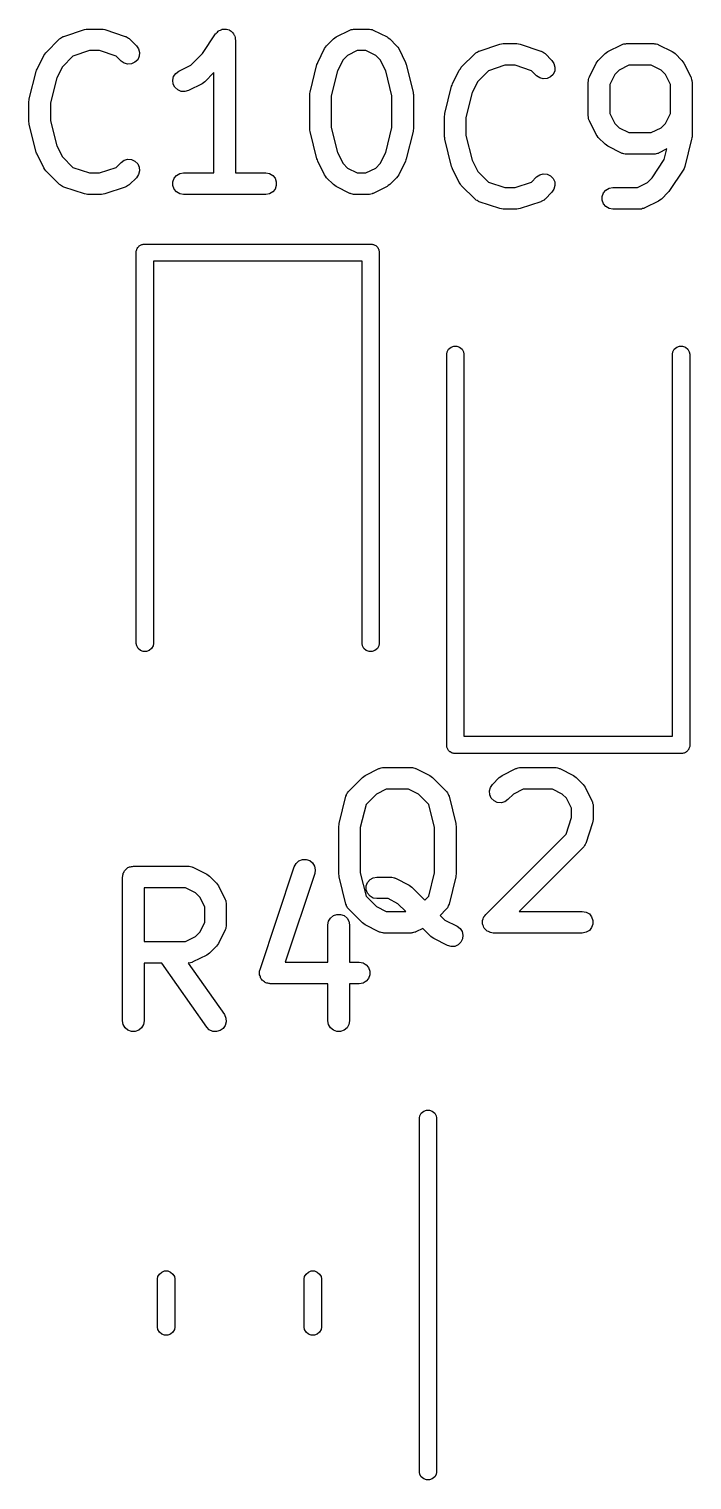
# Model space of a CAD drawing. Extents: x 10 to 287, y -200 to -10.
# Drawn here: x 124.01 to 128.62, y -119.97 to -109.89 of the extents above; entities that cross this region are included whole.
import ezdxf

# ---------------------------------------------------------------- set-up
doc = ezdxf.new("R2010")
doc.units = 0
doc.header["$MEASUREMENT"] = 0
doc.layers.add('BLACK', color=7, linetype='CONTINUOUS')

msp = doc.modelspace()

# ---------------------------------------------------------------- linework, layer by layer
at = {"layer": 'BLACK', "linetype": 'CONTINUOUS'}
for p, q in [((124.129, -110.058), (124.225, -109.962)), ((124.225, -109.962), (124.228, -109.96)), ((124.228, -109.96), (124.231, -109.957)), ((124.231, -109.957), (124.239, -109.952)), ((124.239, -109.952), (124.246, -109.947)), ((124.246, -109.947), (124.25, -109.946)), ((124.25, -109.946), (124.254, -109.944)), ((124.254, -109.944), (124.397, -109.897)), ((124.397, -109.897), (124.409, -109.895)), ((124.409, -109.895), (124.42, -109.893)), ((124.42, -109.893), (124.516, -109.893)), ((124.516, -109.893), (124.528, -109.895)), ((124.528, -109.895), (124.539, -109.897)), ((124.539, -109.897), (124.682, -109.944)), ((124.682, -109.944), (124.686, -109.946)), ((124.686, -109.946), (124.69, -109.947)), ((124.69, -109.947), (124.697, -109.952)), ((124.697, -109.952), (124.705, -109.957)), ((124.705, -109.957), (124.708, -109.96)), ((124.708, -109.96), (124.712, -109.962)), ((124.712, -109.962), (124.759, -110.01)), ((125.219, -110.063), (125.31, -109.926)), ((125.31, -109.926), (125.313, -109.923)), ((125.313, -109.923), (125.315, -109.92)), ((125.315, -109.92), (125.322, -109.914)), ((125.322, -109.914), (125.328, -109.907)), ((125.328, -109.907), (125.332, -109.905)), ((125.332, -109.905), (125.335, -109.903)), ((125.335, -109.903), (125.344, -109.9)), ((125.344, -109.9), (125.352, -109.896)), ((125.352, -109.896), (125.356, -109.895)), ((125.356, -109.895), (125.36, -109.894)), ((125.36, -109.894), (125.369, -109.894)), ((125.369, -109.894), (125.378, -109.893)), ((125.378, -109.893), (125.382, -109.894)), ((125.382, -109.894), (125.386, -109.894)), ((125.386, -109.894), (125.394, -109.897)), ((125.394, -109.897), (125.403, -109.899)), ((125.403, -109.899), (125.406, -109.901)), ((125.406, -109.901), (125.41, -109.903)), ((125.41, -109.903), (125.417, -109.909)), ((125.417, -109.909), (125.425, -109.914)), ((125.425, -109.914), (125.427, -109.917)), ((125.427, -109.917), (125.43, -109.92)), ((125.43, -109.92), (125.435, -109.927)), ((125.435, -109.927), (125.44, -109.935)), ((125.44, -109.935), (125.441, -109.939)), ((125.441, -109.939), (125.443, -109.942)), ((125.443, -109.942), (125.445, -109.951)), ((125.445, -109.951), (125.447, -109.96)), ((125.447, -109.96), (125.447, -109.964)), ((125.447, -109.964), (125.448, -109.968)), ((125.448, -109.968), (125.448, -110.893)), ((126.082, -110.01), (126.129, -109.962)), ((126.129, -109.962), (126.139, -109.955)), ((126.139, -109.955), (126.149, -109.948)), ((126.149, -109.948), (126.244, -109.901)), ((126.244, -109.901), (126.248, -109.899)), ((126.248, -109.899), (126.252, -109.897)), ((126.252, -109.897), (126.261, -109.896)), ((126.261, -109.896), (126.269, -109.893)), ((126.269, -109.893), (126.273, -109.894)), ((126.273, -109.894), (126.278, -109.893)), ((126.278, -109.893), (126.373, -109.893)), ((126.373, -109.893), (126.377, -109.894)), ((126.377, -109.894), (126.381, -109.893)), ((126.381, -109.893), (126.39, -109.896)), ((126.39, -109.896), (126.398, -109.897)), ((126.398, -109.897), (126.402, -109.899)), ((126.402, -109.899), (126.406, -109.901)), ((126.406, -109.901), (126.502, -109.948)), ((126.502, -109.948), (126.511, -109.955)), ((126.511, -109.955), (126.521, -109.962)), ((126.521, -109.962), (126.569, -110.01)), ((124.068, -110.172), (124.115, -110.077)), ((124.115, -110.077), (124.122, -110.067)), ((124.122, -110.067), (124.129, -110.058)), ((124.318, -110.081), (124.244, -110.155)), ((124.433, -110.043), (124.318, -110.081)), ((124.503, -110.043), (124.433, -110.043)), ((124.618, -110.081), (124.503, -110.043)), ((124.653, -110.116), (124.618, -110.081)), ((124.759, -110.01), (124.774, -110.031)), ((124.779, -110.082), (124.768, -110.106)), ((124.774, -110.031), (124.781, -110.056)), ((124.781, -110.056), (124.779, -110.082)), ((125.138, -110.144), (125.219, -110.063)), ((126.02, -110.125), (126.068, -110.029)), ((126.068, -110.029), (126.075, -110.02)), ((126.075, -110.02), (126.082, -110.01)), ((126.227, -110.077), (126.196, -110.107)), ((126.295, -110.043), (126.227, -110.077)), ((126.355, -110.043), (126.295, -110.043)), ((126.424, -110.077), (126.355, -110.043)), ((126.454, -110.107), (126.424, -110.077)), ((126.569, -110.01), (126.576, -110.02)), ((126.576, -110.02), (126.583, -110.029)), ((126.583, -110.029), (126.63, -110.125)), ((127.018, -110.159), (127.114, -110.064)), ((127.114, -110.064), (127.117, -110.061)), ((127.117, -110.061), (127.12, -110.058)), ((127.12, -110.058), (127.128, -110.054)), ((127.128, -110.054), (127.135, -110.049)), ((127.135, -110.049), (127.139, -110.048)), ((127.139, -110.048), (127.143, -110.046)), ((127.143, -110.046), (127.286, -109.998)), ((127.286, -109.998), (127.298, -109.996)), ((127.298, -109.996), (127.31, -109.994)), ((127.31, -109.994), (127.405, -109.994)), ((127.405, -109.994), (127.417, -109.996)), ((127.417, -109.996), (127.429, -109.998)), ((127.429, -109.998), (127.571, -110.046)), ((127.571, -110.046), (127.575, -110.048)), ((127.575, -110.048), (127.579, -110.049)), ((127.579, -110.049), (127.587, -110.054)), ((127.587, -110.054), (127.594, -110.058)), ((127.594, -110.058), (127.597, -110.061)), ((127.597, -110.061), (127.601, -110.064)), ((127.601, -110.064), (127.648, -110.112)), ((127.971, -110.112), (128.018, -110.064)), ((128.018, -110.064), (128.028, -110.057)), ((128.028, -110.057), (128.038, -110.05)), ((128.038, -110.05), (128.133, -110.002)), ((128.133, -110.002), (128.137, -110.001)), ((128.137, -110.001), (128.141, -109.999)), ((128.141, -109.999), (128.15, -109.997)), ((128.15, -109.997), (128.158, -109.995)), ((128.158, -109.995), (128.163, -109.995)), ((128.163, -109.995), (128.167, -109.994)), ((128.167, -109.994), (128.357, -109.994)), ((128.357, -109.994), (128.361, -109.995)), ((128.361, -109.995), (128.366, -109.995)), ((128.366, -109.995), (128.374, -109.997)), ((128.374, -109.997), (128.383, -109.999)), ((128.383, -109.999), (128.387, -110.001)), ((128.387, -110.001), (128.391, -110.002)), ((128.391, -110.002), (128.486, -110.05)), ((128.486, -110.05), (128.496, -110.057)), ((128.496, -110.057), (128.506, -110.064)), ((128.506, -110.064), (128.553, -110.112)), ((124.062, -110.188), (124.065, -110.18)), ((124.065, -110.18), (124.068, -110.172)), ((124.244, -110.155), (124.205, -110.232)), ((124.674, -110.131), (124.653, -110.116)), ((124.7, -110.138), (124.674, -110.131)), ((124.726, -110.135), (124.7, -110.138)), ((124.749, -110.124), (124.726, -110.135)), ((124.768, -110.106), (124.749, -110.124)), ((125.054, -110.186), (125.138, -110.144)), ((125.967, -110.331), (126.014, -110.14)), ((126.014, -110.14), (126.018, -110.133)), ((126.018, -110.133), (126.02, -110.125)), ((126.158, -110.184), (126.114, -110.358)), ((126.196, -110.107), (126.158, -110.184)), ((126.493, -110.184), (126.454, -110.107)), ((126.536, -110.358), (126.493, -110.184)), ((126.63, -110.125), (126.633, -110.133)), ((126.633, -110.133), (126.636, -110.14)), ((126.636, -110.14), (126.684, -110.331)), ((126.957, -110.274), (127.004, -110.179)), ((127.004, -110.179), (127.012, -110.169)), ((127.012, -110.169), (127.018, -110.159)), ((127.207, -110.183), (127.133, -110.257)), ((127.322, -110.144), (127.207, -110.183)), ((127.393, -110.144), (127.322, -110.144)), ((127.507, -110.183), (127.393, -110.144)), ((127.542, -110.218), (127.507, -110.183)), ((127.648, -110.112), (127.663, -110.133)), ((127.668, -110.184), (127.657, -110.208)), ((127.663, -110.133), (127.67, -110.158)), ((127.67, -110.158), (127.668, -110.184)), ((127.909, -110.226), (127.957, -110.131)), ((127.957, -110.131), (127.964, -110.121)), ((127.964, -110.121), (127.971, -110.112)), ((128.116, -110.179), (128.086, -110.209)), ((128.184, -110.144), (128.116, -110.179)), ((128.34, -110.144), (128.184, -110.144)), ((128.408, -110.179), (128.34, -110.144)), ((128.438, -110.209), (128.408, -110.179)), ((128.553, -110.112), (128.56, -110.121)), ((128.56, -110.121), (128.567, -110.131)), ((128.567, -110.131), (128.615, -110.226)), ((124.014, -110.378), (124.062, -110.188)), ((124.205, -110.232), (124.162, -110.406)), ((125.012, -110.249), (125.018, -110.224)), ((125.015, -110.275), (125.012, -110.249)), ((125.027, -110.298), (125.015, -110.275)), ((125.018, -110.224), (125.033, -110.202)), ((125.033, -110.202), (125.054, -110.186)), ((125.216, -110.273), (125.121, -110.321)), ((125.226, -110.266), (125.216, -110.273)), ((125.235, -110.259), (125.226, -110.266)), ((125.298, -110.196), (125.235, -110.259)), ((125.298, -110.893), (125.298, -110.196)), ((126.951, -110.289), (126.954, -110.282)), ((126.954, -110.282), (126.957, -110.274)), ((127.133, -110.257), (127.095, -110.334)), ((127.564, -110.233), (127.542, -110.218)), ((127.589, -110.239), (127.564, -110.233)), ((127.615, -110.237), (127.589, -110.239)), ((127.638, -110.226), (127.615, -110.237)), ((127.657, -110.208), (127.638, -110.226)), ((127.901, -110.26), (127.902, -110.256)), ((127.901, -110.498), (127.901, -110.26)), ((127.902, -110.251), (127.904, -110.243)), ((127.902, -110.256), (127.902, -110.251)), ((127.904, -110.243), (127.906, -110.234)), ((127.906, -110.234), (127.908, -110.23)), ((127.908, -110.23), (127.909, -110.226)), ((128.086, -110.209), (128.051, -110.278)), ((128.051, -110.278), (128.051, -110.48)), ((128.473, -110.278), (128.438, -110.209)), ((128.473, -110.48), (128.473, -110.278)), ((128.615, -110.226), (128.616, -110.23)), ((128.616, -110.23), (128.618, -110.234)), ((128.618, -110.234), (128.62, -110.243)), ((128.62, -110.243), (128.622, -110.251)), ((128.622, -110.251), (128.622, -110.256)), ((128.622, -110.256), (128.623, -110.26)), ((128.623, -110.26), (128.623, -110.641)), ((124.014, -110.387), (124.014, -110.378)), ((125.046, -110.316), (125.027, -110.298)), ((125.07, -110.326), (125.046, -110.316)), ((125.096, -110.328), (125.07, -110.326)), ((125.121, -110.321), (125.096, -110.328)), ((125.964, -110.349), (125.966, -110.34)), ((125.964, -110.587), (125.964, -110.349)), ((125.966, -110.34), (125.967, -110.331)), ((126.114, -110.358), (126.114, -110.578)), ((126.536, -110.578), (126.536, -110.358)), ((126.684, -110.331), (126.684, -110.34)), ((126.684, -110.34), (126.686, -110.349)), ((126.686, -110.349), (126.686, -110.587)), ((126.904, -110.48), (126.951, -110.289)), ((127.095, -110.334), (127.051, -110.507)), ((124.012, -110.396), (124.014, -110.387)), ((124.012, -110.539), (124.012, -110.396)), ((124.162, -110.406), (124.162, -110.53)), ((126.903, -110.489), (126.904, -110.48)), ((128.051, -110.48), (128.086, -110.549)), ((128.438, -110.549), (128.473, -110.48)), ((124.014, -110.548), (124.012, -110.539)), ((124.014, -110.557), (124.014, -110.548)), ((124.062, -110.748), (124.014, -110.557)), ((124.162, -110.53), (124.205, -110.704)), ((125.966, -110.596), (125.964, -110.587)), ((126.114, -110.578), (126.158, -110.751)), ((126.493, -110.751), (126.536, -110.578)), ((126.686, -110.587), (126.684, -110.596)), ((126.901, -110.498), (126.903, -110.489)), ((126.901, -110.641), (126.901, -110.498)), ((127.051, -110.507), (127.051, -110.632)), ((127.902, -110.502), (127.901, -110.498)), ((127.902, -110.507), (127.902, -110.502)), ((127.904, -110.515), (127.902, -110.507)), ((127.906, -110.524), (127.904, -110.515)), ((127.908, -110.527), (127.906, -110.524)), ((127.909, -110.531), (127.908, -110.527)), ((127.957, -110.627), (127.909, -110.531)), ((128.086, -110.549), (128.116, -110.579)), ((128.116, -110.579), (128.184, -110.613)), ((128.34, -110.613), (128.408, -110.579)), ((128.408, -110.579), (128.438, -110.549)), ((125.967, -110.605), (125.966, -110.596)), ((126.014, -110.795), (125.967, -110.605)), ((126.684, -110.605), (126.636, -110.795)), ((126.684, -110.596), (126.684, -110.605)), ((126.903, -110.65), (126.901, -110.641)), ((126.904, -110.659), (126.903, -110.65)), ((126.951, -110.849), (126.904, -110.659)), ((127.051, -110.632), (127.095, -110.805)), ((127.964, -110.636), (127.957, -110.627)), ((127.971, -110.646), (127.964, -110.636)), ((128.018, -110.694), (127.971, -110.646)), ((128.184, -110.613), (128.34, -110.613)), ((128.62, -110.659), (128.573, -110.849)), ((128.621, -110.65), (128.62, -110.659)), ((128.623, -110.641), (128.621, -110.65)), ((124.065, -110.755), (124.062, -110.748)), ((124.068, -110.763), (124.065, -110.755)), ((124.115, -110.858), (124.068, -110.763)), ((124.205, -110.704), (124.244, -110.78)), ((124.244, -110.78), (124.318, -110.855)), ((126.158, -110.751), (126.196, -110.828)), ((126.454, -110.828), (126.493, -110.751)), ((128.028, -110.701), (128.018, -110.694)), ((128.038, -110.708), (128.028, -110.701)), ((128.133, -110.756), (128.038, -110.708)), ((128.137, -110.757), (128.133, -110.756)), ((128.141, -110.759), (128.137, -110.757)), ((128.15, -110.76), (128.141, -110.759)), ((128.158, -110.763), (128.15, -110.76)), ((128.163, -110.763), (128.158, -110.763)), ((128.167, -110.763), (128.163, -110.763)), ((128.357, -110.763), (128.167, -110.763)), ((128.361, -110.763), (128.357, -110.763)), ((128.366, -110.763), (128.361, -110.763)), ((128.374, -110.76), (128.366, -110.763)), ((128.383, -110.759), (128.374, -110.76)), ((128.387, -110.757), (128.383, -110.759)), ((128.391, -110.756), (128.387, -110.757)), ((128.449, -110.726), (128.391, -110.756)), ((128.43, -110.8), (128.449, -110.726)), ((124.122, -110.868), (124.115, -110.858)), ((124.129, -110.878), (124.122, -110.868)), ((124.225, -110.973), (124.129, -110.878)), ((124.318, -110.855), (124.433, -110.893)), ((124.503, -110.893), (124.618, -110.855)), ((124.618, -110.855), (124.653, -110.82)), ((124.653, -110.82), (124.674, -110.805)), ((124.674, -110.805), (124.7, -110.798)), ((124.7, -110.798), (124.726, -110.8)), ((124.726, -110.8), (124.749, -110.811)), ((124.749, -110.811), (124.768, -110.83)), ((124.768, -110.83), (124.779, -110.853)), ((124.781, -110.879), (124.774, -110.904)), ((124.779, -110.853), (124.781, -110.879)), ((126.018, -110.803), (126.014, -110.795)), ((126.02, -110.811), (126.018, -110.803)), ((126.068, -110.906), (126.02, -110.811)), ((126.196, -110.828), (126.227, -110.859)), ((126.227, -110.859), (126.295, -110.893)), ((126.355, -110.893), (126.424, -110.859)), ((126.424, -110.859), (126.454, -110.828)), ((126.63, -110.811), (126.583, -110.906)), ((126.633, -110.803), (126.63, -110.811)), ((126.636, -110.795), (126.633, -110.803)), ((126.954, -110.857), (126.951, -110.849)), ((126.957, -110.865), (126.954, -110.857)), ((127.004, -110.96), (126.957, -110.865)), ((127.095, -110.805), (127.133, -110.882)), ((127.133, -110.882), (127.207, -110.956)), ((128.347, -110.926), (128.43, -110.8)), ((128.562, -110.873), (128.467, -111.016)), ((128.568, -110.861), (128.562, -110.873)), ((128.573, -110.849), (128.568, -110.861)), ((124.228, -110.976), (124.225, -110.973)), ((124.231, -110.979), (124.228, -110.976)), ((124.239, -110.983), (124.231, -110.979)), ((124.246, -110.988), (124.239, -110.983)), ((124.25, -110.989), (124.246, -110.988)), ((124.254, -110.991), (124.25, -110.989)), ((124.397, -111.039), (124.254, -110.991)), ((124.433, -110.893), (124.503, -110.893)), ((124.682, -110.991), (124.539, -111.039)), ((124.686, -110.989), (124.682, -110.991)), ((124.69, -110.988), (124.686, -110.989)), ((124.697, -110.983), (124.69, -110.988)), ((124.705, -110.979), (124.697, -110.983)), ((124.708, -110.976), (124.705, -110.979)), ((124.712, -110.973), (124.708, -110.976)), ((124.759, -110.926), (124.712, -110.973)), ((124.774, -110.904), (124.759, -110.926)), ((125.013, -110.955), (125.022, -110.93)), ((125.013, -110.981), (125.013, -110.955)), ((125.022, -111.005), (125.013, -110.981)), ((125.022, -110.93), (125.039, -110.91)), ((125.039, -110.91), (125.061, -110.897)), ((125.061, -110.897), (125.087, -110.893)), ((125.087, -110.893), (125.298, -110.893)), ((125.448, -110.893), (125.659, -110.893)), ((125.659, -110.893), (125.684, -110.897)), ((125.684, -110.897), (125.707, -110.91)), ((125.707, -110.91), (125.723, -110.93)), ((125.723, -110.93), (125.732, -110.955)), ((125.732, -110.981), (125.723, -111.005)), ((125.732, -110.955), (125.732, -110.981)), ((126.075, -110.916), (126.068, -110.906)), ((126.082, -110.926), (126.075, -110.916)), ((126.129, -110.973), (126.082, -110.926)), ((126.139, -110.98), (126.129, -110.973)), ((126.149, -110.987), (126.139, -110.98)), ((126.244, -111.035), (126.149, -110.987)), ((126.295, -110.893), (126.355, -110.893)), ((126.502, -110.987), (126.406, -111.035)), ((126.511, -110.98), (126.502, -110.987)), ((126.521, -110.973), (126.511, -110.98)), ((126.569, -110.926), (126.521, -110.973)), ((126.576, -110.916), (126.569, -110.926)), ((126.583, -110.906), (126.576, -110.916)), ((127.012, -110.97), (127.004, -110.96)), ((127.018, -110.98), (127.012, -110.97)), ((127.114, -111.075), (127.018, -110.98)), ((127.207, -110.956), (127.322, -110.994)), ((127.393, -110.994), (127.507, -110.956)), ((127.507, -110.956), (127.542, -110.921)), ((127.542, -110.921), (127.564, -110.906)), ((127.564, -110.906), (127.589, -110.899)), ((127.589, -110.899), (127.615, -110.902)), ((127.615, -110.902), (127.638, -110.913)), ((127.638, -110.913), (127.657, -110.931)), ((127.657, -110.931), (127.668, -110.955)), ((127.67, -110.981), (127.663, -111.006)), ((127.668, -110.955), (127.67, -110.981)), ((128.244, -110.994), (128.313, -110.96)), ((128.313, -110.96), (128.347, -110.926)), ((124.409, -111.041), (124.397, -111.039)), ((124.42, -111.043), (124.409, -111.041)), ((124.516, -111.043), (124.42, -111.043)), ((124.528, -111.041), (124.516, -111.043)), ((124.539, -111.039), (124.528, -111.041)), ((125.039, -111.025), (125.022, -111.005)), ((125.061, -111.038), (125.039, -111.025)), ((125.087, -111.043), (125.061, -111.038)), ((125.659, -111.043), (125.087, -111.043)), ((125.684, -111.038), (125.659, -111.043)), ((125.707, -111.025), (125.684, -111.038)), ((125.723, -111.005), (125.707, -111.025)), ((126.248, -111.036), (126.244, -111.035)), ((126.252, -111.038), (126.248, -111.036)), ((126.261, -111.04), (126.252, -111.038)), ((126.269, -111.042), (126.261, -111.04)), ((126.273, -111.042), (126.269, -111.042)), ((126.278, -111.043), (126.273, -111.042)), ((126.373, -111.043), (126.278, -111.043)), ((126.377, -111.042), (126.373, -111.043)), ((126.381, -111.042), (126.377, -111.042)), ((126.39, -111.04), (126.381, -111.042)), ((126.398, -111.038), (126.39, -111.04)), ((126.402, -111.036), (126.398, -111.038)), ((126.406, -111.035), (126.402, -111.036)), ((127.117, -111.077), (127.114, -111.075)), ((127.12, -111.081), (127.117, -111.077)), ((127.128, -111.085), (127.12, -111.081)), ((127.135, -111.09), (127.128, -111.085)), ((127.139, -111.091), (127.135, -111.09)), ((127.143, -111.093), (127.139, -111.091)), ((127.322, -110.994), (127.393, -110.994)), ((127.575, -111.091), (127.571, -111.093)), ((127.579, -111.09), (127.575, -111.091)), ((127.587, -111.085), (127.579, -111.09)), ((127.594, -111.081), (127.587, -111.085)), ((127.597, -111.077), (127.594, -111.081)), ((127.601, -111.075), (127.597, -111.077)), ((127.648, -111.027), (127.601, -111.075)), ((127.663, -111.006), (127.648, -111.027)), ((127.998, -111.056), (128.007, -111.032)), ((127.998, -111.082), (127.998, -111.056)), ((128.007, -111.107), (127.998, -111.082)), ((128.007, -111.032), (128.023, -111.012)), ((128.023, -111.012), (128.046, -110.999)), ((128.046, -110.999), (128.072, -110.994)), ((128.072, -110.994), (128.244, -110.994)), ((128.391, -111.089), (128.296, -111.136)), ((128.4, -111.082), (128.391, -111.089)), ((128.41, -111.075), (128.4, -111.082)), ((128.458, -111.027), (128.41, -111.075)), ((128.462, -111.021), (128.458, -111.027)), ((128.467, -111.016), (128.462, -111.021)), ((127.286, -111.141), (127.143, -111.093)), ((127.298, -111.142), (127.286, -111.141)), ((127.31, -111.144), (127.298, -111.142)), ((127.405, -111.144), (127.31, -111.144)), ((127.417, -111.142), (127.405, -111.144)), ((127.429, -111.141), (127.417, -111.142)), ((127.571, -111.093), (127.429, -111.141)), ((128.023, -111.127), (128.007, -111.107)), ((128.046, -111.14), (128.023, -111.127)), ((128.072, -111.144), (128.046, -111.14)), ((128.262, -111.144), (128.072, -111.144)), ((128.266, -111.144), (128.262, -111.144)), ((128.271, -111.144), (128.266, -111.144)), ((128.279, -111.141), (128.271, -111.144)), ((128.288, -111.14), (128.279, -111.141)), ((128.291, -111.138), (128.288, -111.14)), ((128.296, -111.136), (128.291, -111.138)), ((124.783, -111.398), (124.788, -111.394)), ((124.788, -111.394), (124.793, -111.392)), ((124.793, -111.392), (124.797, -111.39)), ((124.797, -111.39), (124.802, -111.389)), ((124.802, -111.389), (124.807, -111.387)), ((124.807, -111.387), (124.813, -111.387)), ((124.813, -111.387), (124.813, -111.387)), ((124.813, -111.387), (126.393, -111.387)), ((126.393, -111.387), (126.399, -111.387)), ((126.393, -111.387), (126.393, -111.387)), ((126.399, -111.387), (126.404, -111.389)), ((126.404, -111.389), (126.409, -111.39)), ((126.409, -111.39), (126.413, -111.392)), ((126.413, -111.392), (126.418, -111.394)), ((126.418, -111.394), (126.423, -111.398)), ((124.758, -111.436), (124.76, -111.431)), ((124.758, -111.442), (124.758, -111.436)), ((124.758, -114.162), (124.758, -111.442)), ((124.758, -111.442), (124.758, -111.442)), ((124.76, -111.431), (124.761, -111.426)), ((124.761, -111.426), (124.763, -111.422)), ((124.763, -111.422), (124.765, -111.417)), ((124.765, -111.417), (124.769, -111.412)), ((124.769, -111.412), (124.771, -111.408)), ((124.771, -111.408), (124.775, -111.404)), ((124.775, -111.404), (124.779, -111.4)), ((124.779, -111.4), (124.783, -111.398)), ((126.423, -111.398), (126.427, -111.4)), ((126.427, -111.4), (126.431, -111.404)), ((126.431, -111.404), (126.435, -111.408)), ((126.435, -111.408), (126.437, -111.412)), ((126.437, -111.412), (126.441, -111.417)), ((126.441, -111.417), (126.443, -111.422)), ((126.443, -111.422), (126.445, -111.426)), ((126.445, -111.426), (126.446, -111.431)), ((126.446, -111.431), (126.448, -111.436)), ((126.448, -111.436), (126.448, -111.442)), ((126.448, -111.442), (126.448, -111.442)), ((126.448, -111.442), (126.448, -114.162)), ((126.328, -111.507), (124.878, -111.507)), ((124.878, -111.507), (124.878, -114.162)), ((126.328, -114.162), (126.328, -111.507)), ((126.947, -112.104), (126.966, -112.097)), ((126.966, -112.097), (126.988, -112.097)), ((126.988, -112.097), (127.007, -112.104)), ((128.517, -112.104), (128.536, -112.097)), ((128.536, -112.097), (128.558, -112.097)), ((128.558, -112.097), (128.577, -112.104)), ((126.917, -112.152), (126.92, -112.136)), ((126.917, -114.856), (126.917, -112.152)), ((126.92, -112.136), (126.93, -112.118)), ((126.93, -112.118), (126.947, -112.104)), ((127.007, -112.104), (127.024, -112.118)), ((127.024, -112.118), (127.034, -112.136)), ((127.034, -112.136), (127.037, -112.152)), ((127.037, -112.152), (127.037, -114.807)), ((128.487, -112.152), (128.49, -112.136)), ((128.487, -114.807), (128.487, -112.152)), ((128.49, -112.136), (128.5, -112.118)), ((128.5, -112.118), (128.517, -112.104)), ((128.577, -112.104), (128.594, -112.118)), ((128.594, -112.118), (128.604, -112.136)), ((128.604, -112.136), (128.607, -112.152)), ((128.607, -112.152), (128.607, -114.872)), ((124.761, -114.178), (124.758, -114.162)), ((124.771, -114.196), (124.761, -114.178)), ((124.788, -114.21), (124.771, -114.196)), ((124.807, -114.217), (124.788, -114.21)), ((124.829, -114.217), (124.807, -114.217)), ((124.848, -114.21), (124.829, -114.217)), ((124.865, -114.196), (124.848, -114.21)), ((124.875, -114.178), (124.865, -114.196)), ((124.878, -114.162), (124.875, -114.178)), ((126.331, -114.178), (126.328, -114.162)), ((126.341, -114.196), (126.331, -114.178)), ((126.358, -114.21), (126.341, -114.196)), ((126.377, -114.217), (126.358, -114.21)), ((126.399, -114.217), (126.377, -114.217)), ((126.418, -114.21), (126.399, -114.217)), ((126.435, -114.196), (126.418, -114.21)), ((126.445, -114.178), (126.435, -114.196)), ((126.448, -114.162), (126.445, -114.178)), ((127.037, -114.807), (128.487, -114.807)), ((126.917, -114.878), (126.917, -114.856)), ((126.919, -114.883), (126.917, -114.878)), ((126.92, -114.888), (126.919, -114.883)), ((126.922, -114.892), (126.92, -114.888)), ((126.924, -114.897), (126.922, -114.892)), ((126.928, -114.902), (126.924, -114.897)), ((126.93, -114.906), (126.928, -114.902)), ((126.934, -114.91), (126.93, -114.906)), ((126.938, -114.914), (126.934, -114.91)), ((126.942, -114.916), (126.938, -114.914)), ((126.947, -114.92), (126.942, -114.916)), ((126.952, -114.922), (126.947, -114.92)), ((126.956, -114.924), (126.952, -114.922)), ((128.572, -114.922), (128.568, -114.924)), ((128.577, -114.92), (128.572, -114.922)), ((128.582, -114.916), (128.577, -114.92)), ((128.586, -114.914), (128.582, -114.916)), ((128.59, -114.91), (128.586, -114.914)), ((128.594, -114.906), (128.59, -114.91)), ((128.596, -114.902), (128.594, -114.906)), ((128.6, -114.897), (128.596, -114.902)), ((128.602, -114.892), (128.6, -114.897)), ((128.604, -114.888), (128.602, -114.892)), ((128.605, -114.883), (128.604, -114.888)), ((128.607, -114.878), (128.605, -114.883)), ((128.607, -114.872), (128.607, -114.872)), ((128.607, -114.872), (128.607, -114.878)), ((126.462, -115.027), (126.471, -115.024)), ((126.471, -115.024), (126.475, -115.024)), ((126.475, -115.024), (126.479, -115.024)), ((126.479, -115.024), (126.67, -115.024)), ((126.67, -115.024), (126.674, -115.024)), ((126.674, -115.024), (126.678, -115.024)), ((126.678, -115.024), (126.687, -115.027)), ((126.961, -114.925), (126.956, -114.924)), ((126.966, -114.927), (126.961, -114.925)), ((126.972, -114.927), (126.966, -114.927)), ((128.552, -114.927), (126.972, -114.927)), ((126.972, -114.927), (126.972, -114.927)), ((127.415, -115.027), (127.423, -115.024)), ((127.423, -115.024), (127.427, -115.024)), ((127.427, -115.024), (127.432, -115.024)), ((127.432, -115.024), (127.67, -115.024)), ((127.67, -115.024), (127.674, -115.024)), ((127.674, -115.024), (127.678, -115.024)), ((127.678, -115.024), (127.687, -115.027)), ((128.558, -114.927), (128.552, -114.927)), ((128.552, -114.927), (128.552, -114.927)), ((128.563, -114.925), (128.558, -114.927)), ((128.568, -114.924), (128.563, -114.925)), ((126.236, -115.188), (126.331, -115.093)), ((126.331, -115.093), (126.341, -115.086)), ((126.341, -115.086), (126.351, -115.079)), ((126.351, -115.079), (126.446, -115.031)), ((126.446, -115.031), (126.45, -115.03)), ((126.45, -115.03), (126.454, -115.028)), ((126.454, -115.028), (126.462, -115.027)), ((126.687, -115.027), (126.695, -115.028)), ((126.695, -115.028), (126.699, -115.03)), ((126.699, -115.03), (126.703, -115.031)), ((126.703, -115.031), (126.799, -115.079)), ((126.799, -115.079), (126.808, -115.086)), ((126.808, -115.086), (126.818, -115.093)), ((126.818, -115.093), (126.913, -115.188)), ((127.236, -115.141), (127.283, -115.093)), ((127.283, -115.093), (127.293, -115.086)), ((127.293, -115.086), (127.303, -115.079)), ((127.303, -115.079), (127.398, -115.031)), ((127.398, -115.031), (127.402, -115.03)), ((127.402, -115.03), (127.406, -115.028)), ((127.406, -115.028), (127.415, -115.027)), ((127.687, -115.027), (127.695, -115.028)), ((127.695, -115.028), (127.699, -115.03)), ((127.699, -115.03), (127.703, -115.031)), ((127.703, -115.031), (127.799, -115.079)), ((127.799, -115.079), (127.808, -115.086)), ((127.808, -115.086), (127.818, -115.093)), ((127.818, -115.093), (127.866, -115.141)), ((126.169, -115.414), (126.216, -115.223)), ((126.216, -115.223), (126.219, -115.217)), ((126.219, -115.217), (126.221, -115.21)), ((126.221, -115.21), (126.224, -115.205)), ((126.224, -115.205), (126.227, -115.199)), ((126.227, -115.199), (126.232, -115.194)), ((126.232, -115.194), (126.236, -115.188)), ((126.429, -115.208), (126.357, -115.28)), ((126.497, -115.174), (126.429, -115.208)), ((126.652, -115.174), (126.497, -115.174)), ((126.721, -115.208), (126.652, -115.174)), ((126.793, -115.28), (126.721, -115.208)), ((126.913, -115.188), (126.917, -115.194)), ((126.917, -115.194), (126.922, -115.199)), ((126.922, -115.199), (126.925, -115.205)), ((126.925, -115.205), (126.928, -115.21)), ((126.928, -115.21), (126.93, -115.217)), ((126.93, -115.217), (126.933, -115.223)), ((126.933, -115.223), (126.981, -115.414)), ((127.214, -115.187), (127.221, -115.162)), ((127.216, -115.213), (127.214, -115.187)), ((127.227, -115.237), (127.216, -115.213)), ((127.221, -115.162), (127.236, -115.141)), ((127.381, -115.208), (127.342, -115.247)), ((127.449, -115.174), (127.381, -115.208)), ((127.652, -115.174), (127.449, -115.174)), ((127.721, -115.208), (127.652, -115.174)), ((127.751, -115.238), (127.721, -115.208)), ((127.866, -115.141), (127.873, -115.151)), ((127.873, -115.151), (127.88, -115.16)), ((127.88, -115.16), (127.927, -115.256)), ((126.357, -115.28), (126.316, -115.441)), ((126.833, -115.441), (126.793, -115.28)), ((127.246, -115.255), (127.227, -115.237)), ((127.269, -115.266), (127.246, -115.255)), ((127.295, -115.269), (127.269, -115.266)), ((127.321, -115.262), (127.295, -115.269)), ((127.342, -115.247), (127.321, -115.262)), ((127.785, -115.307), (127.751, -115.238)), ((127.785, -115.372), (127.785, -115.307)), ((127.927, -115.256), (127.929, -115.26)), ((127.929, -115.26), (127.931, -115.263)), ((127.931, -115.263), (127.932, -115.272)), ((127.932, -115.272), (127.935, -115.28)), ((127.935, -115.28), (127.935, -115.285)), ((127.935, -115.285), (127.935, -115.289)), ((127.935, -115.289), (127.935, -115.384)), ((126.166, -115.432), (126.168, -115.423)), ((126.168, -115.423), (126.169, -115.414)), ((126.981, -115.414), (126.981, -115.423)), ((126.981, -115.423), (126.983, -115.432)), ((127.747, -115.487), (127.785, -115.372)), ((127.931, -115.408), (127.884, -115.551)), ((127.933, -115.396), (127.931, -115.408)), ((127.935, -115.384), (127.933, -115.396)), ((126.166, -115.765), (126.166, -115.432)), ((126.316, -115.441), (126.316, -115.756)), ((126.833, -115.756), (126.833, -115.441)), ((126.983, -115.432), (126.983, -115.765)), ((127.188, -116.046), (127.747, -115.487)), ((127.866, -115.58), (127.422, -116.024)), ((127.868, -115.577), (127.866, -115.58)), ((127.871, -115.574), (127.868, -115.577)), ((127.876, -115.566), (127.871, -115.574)), ((127.881, -115.559), (127.876, -115.566)), ((127.882, -115.555), (127.881, -115.559)), ((127.884, -115.551), (127.882, -115.555)), ((124.685, -115.732), (124.69, -115.727)), ((124.69, -115.727), (124.695, -115.724)), ((124.695, -115.724), (124.7, -115.719)), ((124.7, -115.719), (124.707, -115.717)), ((124.707, -115.717), (124.712, -115.714)), ((124.712, -115.714), (124.719, -115.713)), ((124.719, -115.713), (124.725, -115.711)), ((124.725, -115.711), (124.731, -115.711)), ((124.731, -115.711), (124.738, -115.709)), ((124.738, -115.709), (125.119, -115.709)), ((125.119, -115.709), (125.123, -115.71)), ((125.123, -115.71), (125.127, -115.71)), ((125.127, -115.71), (125.136, -115.712)), ((125.136, -115.712), (125.145, -115.714)), ((125.145, -115.714), (125.148, -115.716)), ((125.148, -115.716), (125.152, -115.717)), ((125.152, -115.717), (125.248, -115.765)), ((125.619, -116.427), (125.857, -115.713)), ((125.857, -115.713), (125.87, -115.69)), ((125.87, -115.69), (125.889, -115.673)), ((125.889, -115.673), (125.913, -115.663)), ((125.913, -115.663), (125.939, -115.663)), ((125.939, -115.663), (125.964, -115.671)), ((125.964, -115.671), (125.984, -115.687)), ((125.984, -115.687), (125.998, -115.709)), ((125.998, -115.709), (126.003, -115.735)), ((124.663, -115.784), (124.664, -115.778)), ((124.663, -116.784), (124.663, -115.784)), ((124.664, -115.771), (124.666, -115.765)), ((124.664, -115.778), (124.664, -115.771)), ((124.666, -115.765), (124.667, -115.759)), ((124.667, -115.759), (124.671, -115.753)), ((124.671, -115.753), (124.673, -115.747)), ((124.673, -115.747), (124.677, -115.742)), ((124.677, -115.742), (124.68, -115.736)), ((124.68, -115.736), (124.685, -115.732)), ((125.248, -115.765), (125.257, -115.772)), ((125.257, -115.772), (125.267, -115.779)), ((125.267, -115.779), (125.315, -115.827)), ((125.315, -115.827), (125.322, -115.836)), ((126, -115.76), (125.794, -116.376)), ((126.003, -115.735), (126, -115.76)), ((126.168, -115.774), (126.166, -115.765)), ((126.169, -115.783), (126.168, -115.774)), ((126.216, -115.974), (126.169, -115.783)), ((126.316, -115.756), (126.357, -115.917)), ((126.358, -115.847), (126.367, -115.823)), ((126.367, -115.823), (126.384, -115.803)), ((126.384, -115.803), (126.406, -115.79)), ((126.406, -115.79), (126.432, -115.785)), ((126.432, -115.785), (126.527, -115.785)), ((126.527, -115.785), (126.531, -115.786)), ((126.531, -115.786), (126.536, -115.786)), ((126.536, -115.786), (126.544, -115.788)), ((126.544, -115.788), (126.553, -115.79)), ((126.553, -115.79), (126.556, -115.792)), ((126.556, -115.792), (126.561, -115.793)), ((126.561, -115.793), (126.656, -115.841)), ((126.793, -115.917), (126.833, -115.756)), ((126.981, -115.783), (126.933, -115.974)), ((126.983, -115.765), (126.981, -115.774)), ((126.981, -115.774), (126.981, -115.783)), ((124.813, -115.859), (124.813, -116.233)), ((125.101, -115.859), (124.813, -115.859)), ((125.17, -115.894), (125.101, -115.859)), ((125.2, -115.924), (125.17, -115.894)), ((125.234, -115.993), (125.2, -115.924)), ((125.322, -115.836), (125.329, -115.846)), ((125.329, -115.846), (125.376, -115.941)), ((126.357, -115.917), (126.429, -115.989)), ((126.358, -115.874), (126.358, -115.847)), ((126.367, -115.898), (126.358, -115.874)), ((126.384, -115.918), (126.367, -115.898)), ((126.406, -115.931), (126.384, -115.918)), ((126.432, -115.935), (126.406, -115.931)), ((126.656, -115.841), (126.665, -115.848)), ((126.665, -115.848), (126.675, -115.855)), ((126.675, -115.855), (126.765, -115.945)), ((126.765, -115.945), (126.793, -115.917)), ((125.234, -116.1), (125.234, -115.993)), ((125.376, -115.941), (125.378, -115.945)), ((125.378, -115.945), (125.38, -115.949)), ((125.38, -115.949), (125.381, -115.958)), ((125.381, -115.958), (125.384, -115.966)), ((125.384, -115.966), (125.384, -115.971)), ((125.384, -115.971), (125.384, -115.975)), ((125.384, -115.975), (125.384, -116.118)), ((126.219, -115.98), (126.216, -115.974)), ((126.221, -115.987), (126.219, -115.98)), ((126.224, -115.992), (126.221, -115.987)), ((126.227, -115.998), (126.224, -115.992)), ((126.232, -116.003), (126.227, -115.998)), ((126.236, -116.009), (126.232, -116.003)), ((126.331, -116.104), (126.236, -116.009)), ((126.429, -115.989), (126.497, -116.024)), ((126.509, -115.935), (126.432, -115.935)), ((126.497, -116.024), (126.632, -116.024)), ((126.578, -115.97), (126.509, -115.935)), ((126.632, -116.024), (126.578, -115.97)), ((126.913, -116.009), (126.871, -116.051)), ((126.917, -116.003), (126.913, -116.009)), ((126.922, -115.998), (126.917, -116.003)), ((126.925, -115.992), (126.922, -115.998)), ((126.928, -115.987), (126.925, -115.992)), ((126.93, -115.98), (126.928, -115.987)), ((126.933, -115.974), (126.93, -115.98)), ((127.422, -116.024), (127.86, -116.024)), ((127.86, -116.024), (127.886, -116.028)), ((127.886, -116.028), (127.909, -116.041)), ((125.2, -116.169), (125.234, -116.1)), ((125.384, -116.126), (125.381, -116.135)), ((125.384, -116.118), (125.384, -116.122)), ((125.384, -116.122), (125.384, -116.126)), ((126.091, -116.118), (126.096, -116.092)), ((126.091, -116.376), (126.091, -116.118)), ((126.096, -116.092), (126.109, -116.07)), ((126.109, -116.07), (126.129, -116.053)), ((126.129, -116.053), (126.153, -116.044)), ((126.153, -116.044), (126.179, -116.044)), ((126.179, -116.044), (126.204, -116.053)), ((126.204, -116.053), (126.224, -116.07)), ((126.224, -116.07), (126.237, -116.092)), ((126.237, -116.092), (126.241, -116.118)), ((126.241, -116.118), (126.241, -116.376)), ((126.341, -116.111), (126.331, -116.104)), ((126.351, -116.118), (126.341, -116.111)), ((126.446, -116.166), (126.351, -116.118)), ((126.871, -116.051), (126.905, -116.085)), ((126.905, -116.085), (126.989, -116.127)), ((126.989, -116.127), (127.01, -116.142)), ((127.167, -116.086), (127.171, -116.076)), ((127.167, -116.089), (127.167, -116.086)), ((127.167, -116.092), (127.167, -116.089)), ((127.167, -116.102), (127.167, -116.092)), ((127.167, -116.112), (127.167, -116.102)), ((127.169, -116.115), (127.167, -116.112)), ((127.169, -116.118), (127.169, -116.115)), ((127.173, -116.127), (127.169, -116.118)), ((127.171, -116.076), (127.173, -116.067)), ((127.173, -116.067), (127.175, -116.064)), ((127.176, -116.136), (127.173, -116.127)), ((127.175, -116.064), (127.176, -116.061)), ((127.176, -116.061), (127.183, -116.054)), ((127.183, -116.054), (127.188, -116.046)), ((127.909, -116.041), (127.925, -116.061)), ((127.925, -116.061), (127.934, -116.086)), ((127.934, -116.112), (127.925, -116.136)), ((127.934, -116.086), (127.934, -116.112)), ((124.813, -116.233), (125.101, -116.233)), ((125.101, -116.233), (125.17, -116.199)), ((125.17, -116.199), (125.2, -116.169)), ((125.376, -116.151), (125.329, -116.246)), ((125.378, -116.147), (125.376, -116.151)), ((125.38, -116.143), (125.378, -116.147)), ((125.381, -116.135), (125.38, -116.143)), ((126.45, -116.167), (126.446, -116.166)), ((126.454, -116.169), (126.45, -116.167)), ((126.462, -116.171), (126.454, -116.169)), ((126.471, -116.173), (126.462, -116.171)), ((126.475, -116.173), (126.471, -116.173)), ((126.479, -116.174), (126.475, -116.173)), ((126.67, -116.174), (126.479, -116.174)), ((126.674, -116.173), (126.67, -116.174)), ((126.678, -116.173), (126.674, -116.173)), ((126.687, -116.171), (126.678, -116.173)), ((126.695, -116.169), (126.687, -116.171)), ((126.699, -116.167), (126.695, -116.169)), ((126.703, -116.166), (126.699, -116.167)), ((126.75, -116.142), (126.703, -116.166)), ((126.807, -116.199), (126.75, -116.142)), ((126.817, -116.206), (126.807, -116.199)), ((126.827, -116.213), (126.817, -116.206)), ((126.922, -116.261), (126.827, -116.213)), ((127.01, -116.142), (127.024, -116.164)), ((127.027, -116.215), (127.016, -116.238)), ((127.024, -116.164), (127.03, -116.189)), ((127.03, -116.189), (127.027, -116.215)), ((127.178, -116.139), (127.176, -116.136)), ((127.18, -116.142), (127.178, -116.139)), ((127.187, -116.149), (127.18, -116.142)), ((127.193, -116.156), (127.187, -116.149)), ((127.196, -116.158), (127.193, -116.156)), ((127.198, -116.16), (127.196, -116.158)), ((127.207, -116.164), (127.198, -116.16)), ((127.216, -116.169), (127.207, -116.164)), ((127.219, -116.17), (127.216, -116.169)), ((127.222, -116.171), (127.219, -116.17)), ((127.232, -116.172), (127.222, -116.171)), ((127.241, -116.174), (127.232, -116.172)), ((127.86, -116.174), (127.241, -116.174)), ((127.886, -116.169), (127.86, -116.174)), ((127.909, -116.156), (127.886, -116.169)), ((127.925, -116.136), (127.909, -116.156)), ((125.248, -116.328), (125.152, -116.375)), ((125.257, -116.32), (125.248, -116.328)), ((125.267, -116.314), (125.257, -116.32)), ((125.315, -116.266), (125.267, -116.314)), ((125.322, -116.256), (125.315, -116.266)), ((125.329, -116.246), (125.322, -116.256)), ((126.947, -116.268), (126.922, -116.261)), ((126.973, -116.267), (126.947, -116.268)), ((126.997, -116.256), (126.973, -116.267)), ((127.016, -116.238), (126.997, -116.256)), ((124.937, -116.383), (124.813, -116.383)), ((124.813, -116.383), (124.813, -116.784)), ((125.248, -116.827), (124.937, -116.383)), ((125.123, -116.382), (125.12, -116.383)), ((125.12, -116.383), (125.371, -116.741)), ((125.127, -116.383), (125.123, -116.382)), ((125.136, -116.38), (125.127, -116.383)), ((125.145, -116.379), (125.136, -116.38)), ((125.148, -116.377), (125.145, -116.379)), ((125.152, -116.375), (125.148, -116.377)), ((125.616, -116.438), (125.618, -116.433)), ((125.618, -116.433), (125.619, -116.427)), ((125.794, -116.376), (126.091, -116.376)), ((126.241, -116.376), (126.309, -116.376)), ((126.309, -116.376), (126.335, -116.381)), ((126.335, -116.381), (126.358, -116.394)), ((126.358, -116.394), (126.374, -116.414)), ((126.374, -116.414), (126.383, -116.438)), ((125.615, -116.453), (125.616, -116.446)), ((125.616, -116.459), (125.615, -116.453)), ((125.616, -116.446), (125.616, -116.438)), ((125.616, -116.464), (125.616, -116.459)), ((125.619, -116.471), (125.616, -116.464)), ((125.621, -116.479), (125.619, -116.471)), ((125.623, -116.483), (125.621, -116.479)), ((125.625, -116.489), (125.623, -116.483)), ((125.63, -116.494), (125.625, -116.489)), ((125.634, -116.501), (125.63, -116.494)), ((125.639, -116.504), (125.634, -116.501)), ((125.642, -116.508), (125.639, -116.504)), ((125.649, -116.512), (125.642, -116.508)), ((125.655, -116.517), (125.649, -116.512)), ((125.66, -116.519), (125.655, -116.517)), ((125.665, -116.522), (125.66, -116.519)), ((125.672, -116.523), (125.665, -116.522)), ((125.679, -116.525), (125.672, -116.523)), ((125.685, -116.525), (125.679, -116.525)), ((125.69, -116.526), (125.685, -116.525)), ((126.091, -116.526), (125.69, -116.526)), ((126.091, -116.784), (126.091, -116.526)), ((126.309, -116.526), (126.241, -116.526)), ((126.241, -116.526), (126.241, -116.784)), ((126.335, -116.522), (126.309, -116.526)), ((126.358, -116.508), (126.335, -116.522)), ((126.374, -116.489), (126.358, -116.508)), ((126.383, -116.464), (126.374, -116.489)), ((126.383, -116.438), (126.383, -116.464)), ((124.667, -116.81), (124.663, -116.784)), ((124.68, -116.833), (124.667, -116.81)), ((124.7, -116.849), (124.68, -116.833)), ((124.795, -116.833), (124.775, -116.849)), ((124.808, -116.81), (124.795, -116.833)), ((124.813, -116.784), (124.808, -116.81)), ((125.266, -116.846), (125.248, -116.827)), ((125.362, -116.837), (125.341, -116.852)), ((125.377, -116.816), (125.362, -116.837)), ((125.371, -116.741), (125.382, -116.765)), ((125.384, -116.791), (125.377, -116.816)), ((125.382, -116.765), (125.384, -116.791)), ((126.096, -116.81), (126.091, -116.784)), ((126.109, -116.833), (126.096, -116.81)), ((126.129, -116.849), (126.109, -116.833)), ((126.224, -116.833), (126.204, -116.849)), ((126.237, -116.81), (126.224, -116.833)), ((126.241, -116.784), (126.237, -116.81)), ((124.725, -116.858), (124.7, -116.849)), ((124.751, -116.858), (124.725, -116.858)), ((124.775, -116.849), (124.751, -116.858)), ((125.29, -116.857), (125.266, -116.846)), ((125.316, -116.859), (125.29, -116.857)), ((125.341, -116.852), (125.316, -116.859)), ((126.153, -116.858), (126.129, -116.849)), ((126.179, -116.858), (126.153, -116.858)), ((126.204, -116.849), (126.179, -116.858)), ((126.727, -117.459), (126.73, -117.443)), ((126.73, -117.443), (126.74, -117.425)), ((126.74, -117.425), (126.757, -117.411)), ((126.757, -117.411), (126.776, -117.404)), ((126.776, -117.404), (126.798, -117.404)), ((126.798, -117.404), (126.817, -117.411)), ((126.817, -117.411), (126.834, -117.425)), ((126.834, -117.425), (126.844, -117.443)), ((126.844, -117.443), (126.847, -117.459)), ((126.727, -119.919), (126.727, -117.459)), ((126.847, -117.459), (126.847, -119.919)), ((124.909, -118.561), (124.919, -118.543)), ((124.919, -118.543), (124.936, -118.529)), ((124.936, -118.529), (124.955, -118.522)), ((124.955, -118.522), (124.977, -118.522)), ((124.977, -118.522), (124.996, -118.529)), ((124.996, -118.529), (125.013, -118.543)), ((125.013, -118.543), (125.023, -118.561)), ((125.929, -118.561), (125.939, -118.543)), ((125.939, -118.543), (125.956, -118.529)), ((125.956, -118.529), (125.975, -118.522)), ((125.975, -118.522), (125.997, -118.522)), ((125.997, -118.522), (126.016, -118.529)), ((126.016, -118.529), (126.033, -118.543)), ((126.033, -118.543), (126.043, -118.561)), ((124.906, -118.577), (124.909, -118.561)), ((124.906, -118.913), (124.906, -118.577)), ((125.023, -118.561), (125.026, -118.577)), ((125.026, -118.577), (125.026, -118.913)), ((125.926, -118.577), (125.929, -118.561)), ((125.926, -118.913), (125.926, -118.577)), ((126.043, -118.561), (126.046, -118.577)), ((126.046, -118.577), (126.046, -118.913)), ((124.909, -118.929), (124.906, -118.913)), ((124.919, -118.947), (124.909, -118.929)), ((124.936, -118.961), (124.919, -118.947)), ((125.013, -118.947), (124.996, -118.961)), ((125.023, -118.929), (125.013, -118.947)), ((125.026, -118.913), (125.023, -118.929)), ((125.929, -118.929), (125.926, -118.913)), ((125.939, -118.947), (125.929, -118.929)), ((125.956, -118.961), (125.939, -118.947)), ((126.033, -118.947), (126.016, -118.961)), ((126.043, -118.929), (126.033, -118.947)), ((126.046, -118.913), (126.043, -118.929)), ((124.955, -118.968), (124.936, -118.961)), ((124.977, -118.968), (124.955, -118.968)), ((124.996, -118.961), (124.977, -118.968)), ((125.975, -118.968), (125.956, -118.961)), ((125.997, -118.968), (125.975, -118.968)), ((126.016, -118.961), (125.997, -118.968)), ((126.73, -119.935), (126.727, -119.919)), ((126.74, -119.953), (126.73, -119.935)), ((126.757, -119.967), (126.74, -119.953)), ((126.834, -119.953), (126.817, -119.967)), ((126.844, -119.935), (126.834, -119.953)), ((126.847, -119.919), (126.844, -119.935)), ((126.776, -119.974), (126.757, -119.967)), ((126.798, -119.974), (126.776, -119.974)), ((126.817, -119.967), (126.798, -119.974))]:
    msp.add_line(p, q, dxfattribs=at)

doc.saveas('drawing.dxf')
